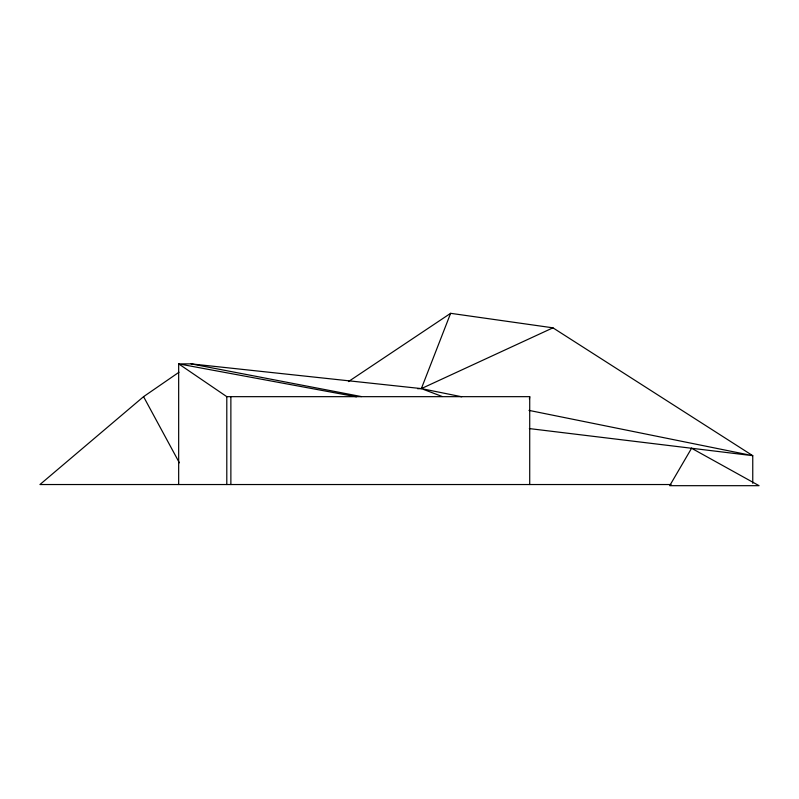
<?xml version="1.0" encoding="UTF-8"?>
<svg xmlns="http://www.w3.org/2000/svg" width="799" height="799" viewBox="0 0 799 799"><rect width="100%" height="100%" fill="white"/><g stroke="black" fill="none" stroke-linecap="round" stroke-linejoin="round"><path stroke-width="1.2" d="M529.407 399.081L529.717 396.664L226.796 396.664L178.666 363.875L178.666 484.534M752.758 483.325L752.758 455.68L552.948 327.83L450.626 313.318L421.353 388.604L417.617 388.714M178.986 372.244L143.56 396.664L39.95 484.534L671.08 484.534M348.434 381.592L450.626 313.318M552.948 327.83L421.353 388.604L191.131 363.875L178.666 363.875L356.444 396.803M529.347 428.584L752.758 455.68L528.968 410.386M191.131 363.875L361.448 396.594M461.712 396.773L421.353 388.604L442.207 396.514M143.56 396.664L179.385 462.831M529.717 396.664L529.717 484.534M230.871 396.664L230.871 484.534M226.796 396.664L226.796 484.534M691.574 448.259L669.702 485.682L759.05 485.682L691.574 448.259"/></g></svg>
